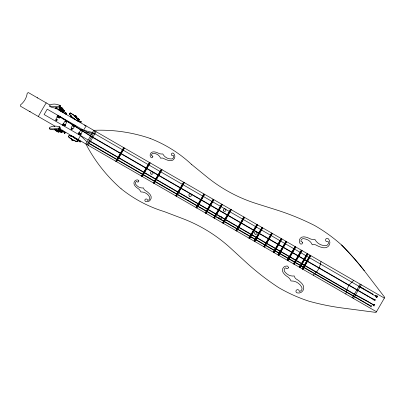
<?xml version="1.0" encoding="UTF-8"?>
<svg xmlns="http://www.w3.org/2000/svg" width="405" height="405" viewBox="0 0 405 405"><rect width="100%" height="100%" fill="white"/><g stroke="black" fill="none" stroke-linecap="round" stroke-linejoin="round"><path stroke-width="0.61" d="M60.421 108.626L60.173 109.517L59.545 109.674M49.774 106.353L49.901 105.027C53.258 103.326 57.485 104.06 60.629 105.877L60.502 107.203L57.981 108.079A16.6 14.919 -60 0 1 54.715 108.049L51.121 107.128L49.774 106.353L53.121 106.682L59.155 106.424L60.502 107.203M59.155 106.424L59.282 105.103M60.061 107.502A1.24 1.114 -60 0 1 60.588 108.52L60.168 109.715L59.226 109.882M61.216 109.598L61.064 108.272L60.73 108.373M61.317 109.659L61.165 108.332L60.568 107.791M62.066 109.689L61.874 108.743M371.653 306.58L371.38 305.502L370.788 305.431L370.226 306.403L371.177 306.95M377.354 296.359L376.792 297.331L375.84 296.784L376.402 295.812L377.116 295.959M321.049 261.559L319.631 266.779A18.782 18.782 0 0 1 316.988 271.355L313.176 275.192M345.789 294.02L347.201 288.8A18.782 18.782 0 0 1 349.844 284.224L353.661 280.387M75.76 117.283L76.216 117.111M75.578 115.789A1.787 1.777 -60 0 1 76.798 117.445L76.788 117.733L76.798 117.445A1.787 1.777 -60 0 0 75.619 115.81M60.148 107.214A1.787 1.605 -60 0 1 60.269 107.902L60.208 108.16L60.097 107.806A1.787 1.605 -60 0 0 59.98 107.117M61.145 107.791A1.787 1.605 -60 0 1 62.876 109.406L62.815 109.664L62.704 109.309A1.787 1.605 -60 0 0 60.325 107.932M58.477 129.499L58.528 130.111L58.674 128.957M58.74 128.993L58.588 130.152L58.077 130.572A1.24 1.195 -60 0 1 56.872 130.592M59.1 130.44L59.246 129.286L58.811 128.846M58.907 130.334L59.049 129.519M59.398 130.618L58.36 131.26M375.344 295.974C376.002 294.906 374.995 296.47 375.481 295.822M66.916 121.191L66.364 121.667L66.03 121.475L66.101 120.72L66.592 120.675M81.39 130.015L81.937 129.534L82.407 130.056M82.433 130.147L81.84 130.607L81.451 130.38L81.552 129.64L81.982 129.559M60.755 108.859L60.229 109.73L60.755 108.859L64.248 110.879M60.391 109.826L60.902 108.945M60.522 109.902L61.18 109.102L60.634 109.968M59.626 110.114L60.573 109.947L61.084 109.051M60.765 110.044L61.276 109.163M60.821 110.074L61.332 109.193M61.054 110.206L61.56 109.325M57.307 116.812L56.042 119.004L57.885 120.067M60.472 111.334L61.631 109.365L61.049 108.469M61.211 110.302L61.722 109.416M61.459 110.444L61.97 109.563M61.606 110.524L62.112 109.644M61.823 110.651L62.304 109.755M62.193 110.869L62.734 110.003M61.707 111.826L61.93 111.446M62.421 110.995L62.932 110.114M62.557 111.076L63.069 110.195M62.815 111.228L63.327 110.342M62.902 111.274L63.408 110.393M62.977 111.319L63.484 110.438M63.205 111.451L63.712 110.565M63.266 111.486L63.777 110.605M63.367 111.547L63.879 110.661M62.886 112.509L63.104 112.124M63.453 111.593L63.934 110.697M63.474 111.608L64.015 110.742M64.268 110.889L63.823 111.81L60.244 109.74M64.314 110.914L63.742 111.76M65.407 113.197L65.63 112.813M65.544 113.278L65.767 112.894L65.514 113.258L65.893 113.476M65.615 113.319L65.838 112.934M65.792 113.42L66.015 113.035M65.858 114.225L66.081 113.84M66.233 113.673L66.455 113.289M66.061 114.342L66.283 113.957M57.52 130.572L58.522 130.628L58.943 129.651L58.35 130.486L61.945 132.562L62.421 131.66M58.497 130.572L59.008 129.691M58.679 130.678L59.181 129.787M58.735 130.709L59.272 129.843L59.181 129.251M59.196 130.977L59.707 130.091M62.583 125.18L64.795 121.343L66.653 122.416L65.387 124.608M59.398 131.088L59.905 130.207M59.889 131.377L60.401 130.491M59.991 131.433L60.502 130.552M60.188 131.549L60.694 130.663M60.264 131.59L60.77 130.709M60.613 131.792L61.14 130.921M60.796 131.898L61.307 131.018M60.978 132L61.484 131.119M61.823 130.587L62.046 130.202M61.59 131.179L62.223 130.086M61.155 132.106L61.621 131.195M61.292 132.187L61.798 131.301M61.438 132.268L61.909 131.367M70.343 116.812L70.561 116.432L72.252 117.404M61.525 132.319L62.041 131.443M61.595 132.359L62.056 131.448M61.656 132.394L62.147 131.504M71.65 116.291L71.432 116.675L70.921 116.382L71.143 115.997M61.747 132.445L62.254 131.564M70.951 116.397L71.174 116.017M71.123 116.498L71.346 116.114M70.85 117.106L71.067 116.721M62.942 131.23L63.165 130.845M64.046 132.632L64.268 132.248M64.203 132.724L64.425 132.339L64.719 132.511L64.496 132.896L65.008 133.189L63.899 132.546L64.415 132.845L64.638 132.465M64.562 132.931L64.785 132.546M64.648 132.982L64.866 132.597L64.866 133.108M64.709 133.017L64.932 132.632M64.785 133.058L65.002 132.678M65.402 132.653L65.625 132.268M73.022 118.113A1.701 1.691 -60 0 0 73.639 118.736L73.867 118.336M72.773 125.008L71.189 127.752L73.067 128.836L74.014 127.19M78.114 118.883L77.608 119.764L79 120.568L79.405 119.627M77.892 119.931L78.398 119.045M77.957 119.966L78.464 119.085M77.993 140.576L74.5 137.806L71.872 136.414L69.118 135.452L68.44 136.627C69.042 138.839 82.807 144.094 74.176 140.601A16.883 16.883 -60 0 1 71.108 138.829L68.496 136.657L69.174 135.483L72.358 136.657A16.6 16.595 0 0 1 75.426 138.429L77.993 140.576L77.264 141.72M78.059 120.027L78.57 119.146M77.497 121.161L78.13 120.067M78.271 120.148L78.783 119.267M78.484 120.27L78.995 119.389M78.545 120.305L79.051 119.424M78.099 121.292L78.317 120.908M78.752 120.427L79.264 119.546M79.117 121.88L79.375 121.52M71.118 135.953L71.341 135.569M80.114 121.687L80.306 121.287M80.509 121.404L80.291 121.789L80.595 121.966L80.818 121.581M80.534 121.419L80.347 121.824L80.59 121.449M81.071 121.728L80.878 122.128L81.101 121.748M73.968 137.594L74.196 137.199L74.819 137.821M78.595 133.69L80.494 130.405L82.357 131.483L80.777 134.222M78.216 139.538L80.509 135.564L87.034 141.983M77.208 141.375L77.719 140.489M77.304 141.426L77.811 140.545M77.471 141.527L77.993 140.651M77.593 141.593C78.691 139.168 77.952 142.57 77.112 141.32M78.408 140.16L78.631 139.776M79.37 140.712L79.593 140.332M79.264 141.421L79.486 141.041M79.486 141.548L79.709 141.168L80.251 141.477L80.028 141.861M79.795 141.725L80.018 141.345M87.04 144.631L94.912 130.997M88.194 145.294L96.061 131.665M115.815 161.246L123.687 147.612M116.007 161.357L123.879 147.724M116.392 161.575L118.28 158.304M118.908 157.216L120.796 153.94M121.429 152.852L122.685 150.67M123.317 149.582L123.945 148.488M116.584 161.686L124.451 148.053M141.517 176.084L149.389 162.451M141.709 176.195L149.582 162.562M142.094 176.418L146.19 169.331M146.818 168.237L149.966 162.785M142.287 176.529L150.159 162.896M153.414 182.954L161.281 169.32M153.606 183.06L161.473 169.432M153.986 183.283L161.858 169.649M154.178 183.394L162.051 169.761M175.719 195.828L183.586 182.194M175.912 195.939L183.779 182.306M176.291 196.162L184.164 182.528M176.484 196.273L184.356 182.64M196.05 207.568L203.923 193.934M196.243 207.679L200.652 200.045M201.28 198.956L203.801 194.592M196.627 207.902L197.255 206.808M197.888 205.72L204.5 194.268M196.82 208.013L204.692 194.38M205.279 212.898L213.151 199.265M205.472 213.01L213.344 199.376M205.856 213.227L213.729 199.599M206.049 213.339L213.916 199.706M213.724 217.774L221.596 204.14M213.916 217.885L221.788 204.252M214.301 218.108L222.173 204.474M214.493 218.214L222.365 204.586M222.664 222.932L230.531 209.299M222.856 223.044L230.723 209.41M223.236 223.266L231.108 209.633M223.428 223.378L231.301 209.744M235.958 230.607L243.83 216.974M236.15 230.718L244.018 217.085M236.535 230.941L244.402 217.308M236.722 231.052L244.595 217.419M248.893 238.079L256.765 224.446M249.085 238.186L256.957 224.557M249.47 238.408L253.56 231.321M254.193 230.227L257.337 224.775M249.662 238.52L257.529 224.886M254.097 241.081L261.964 227.448M254.284 241.193L262.156 227.559M254.983 240.869L262.541 227.782M254.861 241.522L262.734 227.888M263.776 246.67L271.649 233.037M263.969 246.782L271.841 233.148M264.354 247.004L272.226 233.371M264.546 247.116L272.418 233.482M273.304 252.168L281.171 238.535M273.491 252.28L281.364 238.646M273.876 252.502L281.748 238.869M274.069 252.614L281.941 238.98M278.043 254.907L285.915 241.274M278.235 255.018L280.123 251.748M280.756 250.654L286.107 241.385M278.62 255.241L286.492 241.608M278.812 255.352L286.684 241.719M287.185 260.187L295.058 246.554M287.378 260.299L291.787 252.664M292.415 251.571L293.676 249.389M294.308 248.3L294.936 247.212M287.763 260.521L288.39 259.428M289.023 258.339L295.635 246.888M287.955 260.628L295.827 246.994M293.463 263.812L301.335 250.179M293.655 263.923L301.528 250.29M294.04 264.141L301.912 250.513M294.233 264.252L302.105 250.619M299.33 267.194L307.198 253.565M299.518 267.305L301.092 264.581M301.725 263.488L307.39 253.672M299.902 267.528L300.535 266.439M301.163 265.346L306.2 256.623M306.828 255.53L307.775 253.894M300.095 267.639L307.967 254.006M302.171 268.839L310.043 255.206M302.363 268.95L308.347 258.587M308.975 257.499L310.235 255.317M302.748 269.168L303.375 268.08M304.008 266.991L309.045 258.263M309.673 257.175L310.62 255.535M302.94 269.279L310.812 255.646M352.309 297.786L360.182 284.153M353.347 296.176L353.499 295.918M356.921 289.99L357.073 289.732L358.055 290.299L357.904 290.562M354.334 296.743L354.486 296.485M359.918 287.069L360.116 286.725M353.459 298.45L361.331 284.816M58.821 109.649A1.24 1.114 -60 0 0 60.406 109.132L60.067 109.654L59.125 109.826M59.525 110.059L60.472 109.887L60.811 109.365L60.664 108.039M60.573 109.947L60.993 108.753L60.163 107.558M59.338 130.096L59.338 129.256L59.677 130.061M73.7 124.406L73.583 124.78M77.264 120.756L74.302 119.024L70.996 116.144L69.301 113.911L70.186 112.889L73.72 115.141L78.15 119.733L77.264 120.756L74.535 119.1A16.6 16.509 -60 0 1 71.877 116.782L70.88 115.698M70.237 114.909L69.62 114.099L70.212 113.415M76.94 120.568L77.831 119.546M55.257 129.995A1.787 1.716 -60 0 0 57.662 130.764L57.859 130.587L57.556 130.704A1.787 1.716 -60 0 1 55.151 129.934M56.897 130.942A1.787 1.716 -60 0 0 59.297 131.711L59.5 131.534L59.191 131.65A1.787 1.716 -60 0 1 56.791 130.881M58.781 130.258L57.601 130.82M58.776 130.972L59.287 130.552M59.353 130.587L58.107 131.114L57.191 130.774M376.523 295.883L375.967 296.855L376.918 297.407L377.48 296.435L376.994 295.883M373.375 304.762L374.448 304.464L374.807 304.945M374.721 305.542L374.245 305.917L373.294 305.365M58.264 130.481L58.654 130.187M59.16 130.481L57.773 130.714M60.664 110.18L60.983 109.983M60.877 110.12L59.93 110.292M60.978 110.18L60.031 110.347M60.801 110.6L61.276 110.352M60.902 110.661L61.378 110.413M60.406 109.132L59.611 109.385M59.008 128.982L60.223 128.446L60.153 127.109C56.842 125.596 52.691 125.849 49.43 127.494L49.496 128.831L50.341 129.322L53.966 129.818A16.883 16.23 -60 0 0 57.404 129.509L59.008 128.982L65.478 132.693M38.343 116.518C40.672 112.144 43.593 107.082 46.216 102.885M58.077 130.916L58.72 131.235L57.419 130.714M30.208 111.309L29.317 111.304M81.8 130.582L82.19 130.476L82.286 129.737M71.437 129.6L72.039 129.149L71.923 128.749M71.776 128.663L71.169 129.114L71.28 129.509M56.923 120.088L56.295 120.523L56.411 120.923M60.223 128.446L59.378 127.96L53.359 128.896L49.496 128.831M57.854 130.967L58.522 130.825L59.373 129.899M57.92 131.002L58.588 130.866M58.72 131.235L57.51 130.957M57.51 130.425L58.401 130.04L58.543 129.225M57.48 130.521L58.077 130.572M373.046 299.133L375.091 299.396M374.539 304.519L372.499 304.256L373.744 305.897M60.041 108.064L59.707 108.014L60.208 108.16M62.648 109.568L62.314 109.517A1.24 1.114 -60 0 0 61.221 108.363M62.815 109.664L62.481 109.613A1.24 1.114 -60 0 0 62.355 109.016M59.591 105.7L60.629 105.877M76.094 117.05L76.251 117.273L76.18 116.999A1.24 1.235 -60 0 1 76.383 117.642L76.747 117.708M86.118 132.06L94.076 133.584M61.054 108.267L61.935 108.879M57.54 109.441L58.32 109.628A1.701 1.529 -60 0 0 59.788 107.077M92.522 132.481L83.612 130.192L86.088 125.904L84.361 125.044M73.639 118.736L74.485 118.959M56.938 130.628L58.33 130.719L59.079 129.716L58.928 129.104M60.001 107.659L60.669 107.851M60.304 107.831L61.069 108.084L61.798 109.218M60.704 108.064L62.076 109.087M60.806 108.125L61.474 108.317M93.702 133.093L94.988 133.523M93.444 133.539L94.73 133.969M60.036 107.953L60.588 108.52M367.477 301.183L355.18 294.506L90.188 141.092M355.038 294.759L367.31 301.426M70.186 112.889L73.518 114.893A16.883 16.792 -60 0 1 76.175 117.207L78.15 119.733M76.165 117.374L76.175 117.085A1.787 1.777 -60 0 0 74.236 115.349M78.884 119.07L76.793 117.86M63.742 110.327L61.601 109.092M76.302 117.835L79.476 119.667M69.301 113.911L69.62 114.099M65.468 112.722L66.617 113.385M71.199 116.032L71.477 116.189M80.129 121.186L81.273 121.849M64.719 113.056L65.033 113.238M66.187 113.906L66.42 114.038L58.436 109.431M76.849 120.057L81.025 122.472L80.792 122.847L76.545 120.396M50.134 105.148L28.35 92.568L27.236 93.221C26.629 97.757 24.113 102.116 20.488 104.915L20.478 106.201L54.376 125.773M55.156 108.044L56.791 108.991M57.885 109.623L69.964 116.594M70.328 116.807L74.474 119.197M80.924 122.923L384.35 298.105M372.899 294.106L359.134 286.158L358.936 286.502L375.364 295.984M94.886 133.822L363.584 288.957M91.287 134.622L47.218 109.178L44.115 114.549L88.184 139.993M57.611 115.607L59.996 116.984M72.814 124.35L75.198 125.727M57.444 115.901L59.824 117.278M72.647 124.644L75.026 126.021M57.272 116.195L59.657 117.572M72.475 124.937L74.859 126.314M373.668 299.209L367.932 296.182L373.42 299.634M57.105 116.488L59.484 117.865M72.308 125.236L74.687 126.608M91.712 136.536L368.039 296.075M56.933 116.782L59.317 118.159M72.136 125.53L74.52 126.902M91.565 136.789L367.892 296.328M63.215 123.616L65.6 124.993M78.848 132.643L81.233 134.02M63.048 123.915L65.428 125.287M78.681 132.936L81.061 134.313M62.876 124.208L65.261 125.58M78.509 133.23L80.894 134.607M62.709 124.502L65.089 125.874M78.342 133.528L80.722 134.9M62.537 124.796L64.395 125.869M78.347 133.923L80.555 135.194M89.358 140.616L90.507 141.284M89.211 140.869L90.361 141.537M370.033 305.36L364.298 302.332L369.79 305.785M364.409 302.226L89.277 143.38L88.356 142.352M364.262 302.479L89.13 143.633L88.194 142.636M59.353 128.643L70.141 134.875M376.478 311.739L70.769 135.235L70.546 135.619L72.272 136.617M80.833 141.046L80.625 141.441L74.96 138.166M54.381 126.289L54.913 126.593M58.887 129.62L62.441 131.671M77.112 140.14L77.416 140.317M77.537 140.388L78.145 140.737M58.76 130.724L59.029 130.876M58.978 131.104L61.145 132.354M76.186 141.041L76.793 141.391M64.106 110.798L63.6 111.679M90.042 141.345L355.043 294.764M58.674 115.835L92.143 136.789M58.528 116.083L92.001 137.037M191.519 164.379L206.854 176.889A149.855 149.855 0 0 0 256.319 203.563L275.223 209.517A256.259 256.259 0 0 1 314.68 225.534A157.828 157.828 0 0 1 341.526 244.954A247.237 247.237 0 0 1 364.282 270.707L384.75 297.417L376.083 312.432L342.716 308.058A247.237 247.237 0 0 1 309.035 301.229A157.828 157.828 0 0 1 278.792 287.692A256.259 256.259 0 0 1 245.197 261.524L230.587 248.133A149.855 149.855 0 0 0 182.751 218.629L164.253 211.602A128.856 128.856 0 0 1 121.085 188.735M60.968 108.029L61.697 109.163M57.201 130.587L57.763 131.104M37.189 97.671L37.513 98M59.064 128.993L59.586 130.01M59.393 131.473L59.165 131.195A1.24 1.195 -60 0 1 57.961 131.22M57.632 130.314L57.859 130.587M57.525 130.253L57.753 130.526M61.039 108.601L61.231 109.092M60.634 108.368L60.826 108.859M76.145 116.979L76.332 117.612M75.978 116.883L76.261 117.572M75.953 116.868L76.14 117.501M59.434 129.397L59.525 129.975M59.307 126.618L59.378 127.96M58.548 128.886A1.24 1.195 -60 0 1 58.528 130.111M58.487 129.109A1.701 1.635 -60 0 1 55.394 130M56.204 129.489A1.24 1.195 -60 0 1 54.999 129.509M55.039 129.534A1.24 1.195 -60 0 0 56.244 129.514A1.331 1.281 -60 0 1 54.953 129.59M59.307 129.129A1.24 1.195 -60 0 1 59.889 130.182M56.29 129.59A1.331 1.281 -60 0 1 54.994 129.61M59.484 131.645A1.701 1.635 -60 0 1 57.834 131.676M59.591 131.706A1.701 1.635 -60 0 1 58.76 131.949M73.892 137.548A1.24 1.24 0 0 1 74.343 138.004M73.346 140.368A1.701 1.701 0 0 1 71.65 138.667M73.346 136.971A1.701 1.701 0 0 1 74.196 137.199M72.601 139.781A1.331 1.331 0 0 1 72.115 139.29M73.27 137.295A1.331 1.331 0 0 1 74.424 137.958M72.622 140.211A1.701 1.701 0 0 1 71.999 139.588M74.009 140.206A1.787 1.787 0 0 1 71.361 138.677A1.787 1.787 0 0 0 73.32 140.424M56.983 107.872A1.24 1.114 -60 0 1 55.839 107.927M57.049 107.912A1.24 1.114 -60 0 1 55.905 107.968M57.024 107.948A1.331 1.2 -60 0 1 55.794 108.008M57.09 107.988A1.331 1.2 -60 0 1 55.86 108.049M62.183 108.201A1.701 1.529 -60 0 1 62.907 109.593M61.58 108.11A1.701 1.529 -60 0 1 63.074 109.694M74.662 115.931A1.24 1.235 -60 0 1 75.279 117.004M74.039 118.245A1.24 1.235 -60 0 1 73.421 118.078M74.49 115.567A1.701 1.691 -60 0 1 76.18 117.258M74.707 115.85A1.331 1.326 -60 0 1 75.37 117.004M74.039 118.336A1.331 1.326 -60 0 1 73.376 118.159M76.039 116.195A1.701 1.691 -60 0 1 76.651 118.513M341.526 244.954A333.502 333.502 0 0 1 364.282 270.707M150.128 138.434A128.856 128.856 0 0 1 191.519 164.374M150.133 138.419A153.849 153.849 0 0 0 93.763 130.334L85.89 143.967A153.849 153.849 0 0 0 121.08 188.745M373.926 299.644L374.205 300.718L375.273 300.419L374.995 299.346L373.926 299.644M152.847 156.583L152.285 157.656L151.673 157.803L150.685 157.11A3.392 3.392 0 0 1 153.728 151.84A11.067 11.067 0 0 1 158.198 153.11A7.735 7.735 0 0 0 162.775 153.956A9.482 9.482 0 0 0 171.447 158.963A2.329 2.329 0 0 0 173.426 155.535A1.337 1.337 0 0 1 171.664 155.236A1.337 1.337 0 0 1 171.766 153.454A1.337 1.337 0 0 1 173.553 153.363L174.545 154.781A4.293 4.293 0 0 1 169.913 160.699A17.86 17.86 0 0 1 163.843 158.547A3.802 3.802 0 0 0 160.633 158.279A7.751 7.751 0 0 0 155.398 153.687L153.687 153.292A2.025 2.025 0 0 0 151.48 155.581L152.619 155.996L152.847 156.583M302.621 242.711L301.927 244.038L300.434 243.972L299.948 243.364A4.202 4.202 0 0 1 303.709 236.839A13.704 13.704 0 0 1 309.253 238.413A9.578 9.578 0 0 0 314.913 239.456A11.74 11.74 0 0 0 325.655 245.658A2.886 2.886 0 0 0 328.111 241.415A1.655 1.655 0 0 1 325.924 241.046A1.655 1.655 0 0 1 326.055 238.839A1.655 1.655 0 0 1 328.263 238.727L329.493 240.484A5.316 5.316 0 0 1 323.757 247.809A22.118 22.118 0 0 1 316.239 245.147A4.708 4.708 0 0 0 312.265 244.812A9.598 9.598 0 0 0 305.785 239.122L303.664 238.641A2.511 2.511 0 0 0 300.93 241.471L301.71 241.522L302.621 242.711M138.814 180.994L138.161 182.012L137.538 182.108L136.612 181.329A2.025 2.025 0 0 0 135.736 184.386L136.93 185.672A7.751 7.751 0 0 0 143.527 187.91A3.802 3.802 0 0 0 145.365 190.552A17.86 17.86 0 0 1 150.26 194.734A4.293 4.293 0 0 1 147.455 201.705L145.729 201.553A1.337 1.337 0 0 1 144.914 199.964A1.337 1.337 0 0 1 146.407 198.982A1.337 1.337 0 0 1 147.547 200.359A2.329 2.329 0 0 0 149.526 196.931A9.482 9.482 0 0 0 140.849 191.924A7.735 7.735 0 0 0 137.832 188.386A11.067 11.067 0 0 1 134.5 185.146A3.392 3.392 0 0 1 137.538 179.876L138.637 180.387L138.814 180.994M288.446 267.396L288.228 268.145L286.872 268.778L285.722 267.811A2.511 2.511 0 0 0 284.634 271.593L286.117 273.188A9.598 9.598 0 0 0 294.283 275.962A4.708 4.708 0 0 0 296.561 279.232A22.118 22.118 0 0 1 302.621 284.411A5.316 5.316 0 0 1 299.143 293.043L297.012 292.856A1.655 1.655 0 0 1 296.004 290.886A1.655 1.655 0 0 1 297.852 289.671A1.655 1.655 0 0 1 299.26 291.377A2.886 2.886 0 0 0 301.71 287.135A11.74 11.74 0 0 0 290.972 280.933A9.578 9.578 0 0 0 287.231 276.549A13.704 13.704 0 0 1 283.105 272.535A4.202 4.202 0 0 1 286.867 266.014L287.641 266.131L288.446 267.396M367.365 301.29L372.99 304.535L367.365 301.29M372.762 294.258C372.408 295.012 373.177 293.534 372.818 294.288M55.829 119.789L55.672 120.498L56.376 120.574L56.442 119.814L55.829 119.789M71.204 128.668L71.098 129.403L72.009 129.6L72.12 128.866L71.204 128.668M66.319 113.213L66.101 113.597L66.349 113.228M59.419 129.924L58.907 130.81L59.444 129.939M60.041 130.283L59.57 131.19L60.082 130.309M79.157 119.485L78.646 120.366L79.193 119.505M354.537 294.116L354.39 294.379L355.372 294.946L355.524 294.683L354.537 294.116M66.481 120.938L65.858 121.378L65.473 120.827L66.035 120.351L66.481 120.938M80.225 141.973L79.071 141.31L80.225 141.973M71.629 139.447A1.787 1.787 0 0 0 73.416 140.479A1.787 1.787 0 0 1 71.634 139.452M151.121 174.074A1.331 1.331 0 0 0 153.115 172.925A1.331 1.331 0 0 0 151.121 171.771A1.331 1.331 0 0 0 151.121 174.074M189.54 196.253A1.331 1.331 0 0 0 191.535 195.104A1.331 1.331 0 0 0 189.54 193.954A1.331 1.331 0 0 0 189.54 196.253M219.631 218.746A1.331 1.331 0 0 0 221.626 217.596A1.331 1.331 0 0 0 219.631 216.447A1.331 1.331 0 0 0 219.631 218.746M223.464 210.787A1.331 1.331 0 0 0 225.762 210.787A1.331 1.331 0 0 0 224.613 208.793A1.331 1.331 0 0 0 223.464 210.787M255.15 234.136A1.331 1.331 0 0 0 257.14 232.981A1.331 1.331 0 0 0 255.15 231.832A1.331 1.331 0 0 0 255.15 234.136"/></g></svg>
